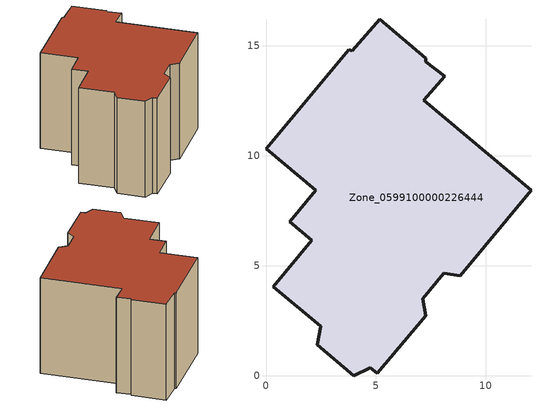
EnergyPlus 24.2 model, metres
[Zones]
Zone_0599100000226444
 floor ground (C_G): 7.26,14.45 7.27,14.29 8.13,13.63 7.17,12.52 12.06,8.43 8.85,4.54 8.09,4.65 7.13,3.49 7.28,2.73 5.05,0.1 4.75,0.35 4,0 2.33,1.39 2.49,2.25 0.34,4.05 2.08,6.16 1.08,6.99 2.26,8.43 0,10.33 3.77,14.82 3.92,14.78 5.18,16.21 z0
 wall outside (C_F): 8.09,4.65 8.85,4.54 12.06,8.43 7.17,12.52 8.13,13.63 7.27,14.29 7.26,14.45 5.18,16.21 3.92,14.78 3.77,14.82 0,10.33 2.26,8.43 1.08,6.99 2.08,6.16 0.34,4.05 2.49,2.25 2.33,1.39 4,0 4.75,0.35 5.05,0.1 7.28,2.73 7.13,3.49 8.09,4.65 z0:8.1
 roof outside (C_R): 3.92,14.78 3.77,14.82 0,10.33 2.26,8.43 1.08,6.99 2.08,6.16 0.34,4.05 2.49,2.25 2.33,1.39 4,0 4.75,0.35 5.05,0.1 7.28,2.73 7.13,3.49 8.09,4.65 8.85,4.54 12.06,8.43 7.17,12.52 8.13,13.63 7.27,14.29 7.26,14.45 5.18,16.21 z8.1
[BUILDING]
Pand.0599100000226444: North Axis=0; Terrain=City; Loads Convergence Tolerance Value=0.04; Temperature Convergence Tolerance Value=0.4; Solar Distribution=FullExterior; Maximum Number of Warmup Days=25; Minimum Number of Warmup Days=1
[Site:Location]
Rotterdam.The.Hague.AP_ZH_NLD Design_Conditions: Latitude=51.96; Longitude=4.45; Time Zone=1; Elevation=-4.5
[SITE:GROUNDTEMPERATURE:BUILDINGSURFACE]
18, 18, 18, 18, 18, 18, 18, 18, 18, 18, 18, 18
[MATERIAL] Thermal Absorptance=0.9; Solar Absorptance=0.7; Visible Absorptance=0.7
Name | Roughness | Thickness | Conductivity | Density | Specific Heat
G.TC.1946-1964 | MediumSmooth | 0.15 | 1 | 540 | 1210
F.TC.1946-1964 | Rough | 0.3 | 0.857143 | 1920 | 840
R.TC.1946-1964 | MediumRough | 0.2 | 0.235294 | 1500 | 1000
[CONSTRUCTION]
C_G: G.TC.1946-1964
C_F: F.TC.1946-1964
C_R: R.TC.1946-1964
[ZONE]
Zone_0599100000226444: Type=1; Multiplier=1; Ceiling Height=Autocalculate; Volume=Autocalculate; Floor Area=autocalculate; Part of Total Floor Area=Yes
[ZONEINFILTRATION:DESIGNFLOWRATE]
Infil_Zone_0599100000226444: Zone or ZoneList or Space or SpaceList=Zone_0599100000226444; Schedule=AlwaysOn; Design Flow Rate Calculation Method=Flow/Area; Flow Rate per Floor Area=0.003; Constant Term Coefficient=1; Temperature Term Coefficient=0; Velocity Term Coefficient=0; Velocity Squared Term Coefficient=0
[HVACTEMPLATE:ZONE:IDEALLOADSAIRSYSTEM]
Zone_0599100000226444: Maximum Heating Supply Air Temperature=50; Minimum Cooling Supply Air Temperature=13; Maximum Heating Supply Air Humidity Ratio=0.0156; Minimum Cooling Supply Air Humidity Ratio=0.0077; Heating Limit=NoLimit; Cooling Limit=NoLimit; Dehumidification Control Type=ConstantSensibleHeatRatio; Cooling Sensible Heat Ratio=0.7; Dehumidification Setpoint=60; Humidification Control Type=None; Humidification Setpoint=30; Outdoor Air Method=None; Outdoor Air Flow Rate per Person=0.00944; Outdoor Air Flow Rate per Zone Floor Area=0; Outdoor Air Flow Rate per Zone=0; Demand Controlled Ventilation Type=None; Outdoor Air Economizer Type=NoEconomizer; Heat Recovery Type=None; Sensible Heat Recovery Effectiveness=0.7; Latent Heat Recovery Effectiveness=0.65
[ZONECONTROL:THERMOSTAT]
ThermostatControl_Zone_0599100000226444: Zone or ZoneList=Zone_0599100000226444; Control Type Schedule=DualSetpointControlType; Control 1=Thermostat_Zone_0599100000226444; Temperature Difference Between Cutout And Setpoint=0
[THERMOSTATSETPOINT:DUALSETPOINT]
Thermostat_Zone_0599100000226444: Heating Setpoint Temperature Schedule=HeatingSetpoint_Zone_0599100000226444; Cooling Setpoint Temperature Schedule=CoolingSetpoint_Zone_0599100000226444
[SCHEDULE:COMPACT]
HeatingSetpoint_Zone_0599100000226444: Through: 12/31, For: AllDays, Until: 24:00, 21
CoolingSetpoint_Zone_0599100000226444: Through: 12/31, For: AllDays, Until: 24:00, 24
DualSetpointControlType: Through: 12/31, For: AllDays, Until: 24:00, 4
AlwaysOn: Through: 12/31, For: AllDays, Until: 24:00, 1
